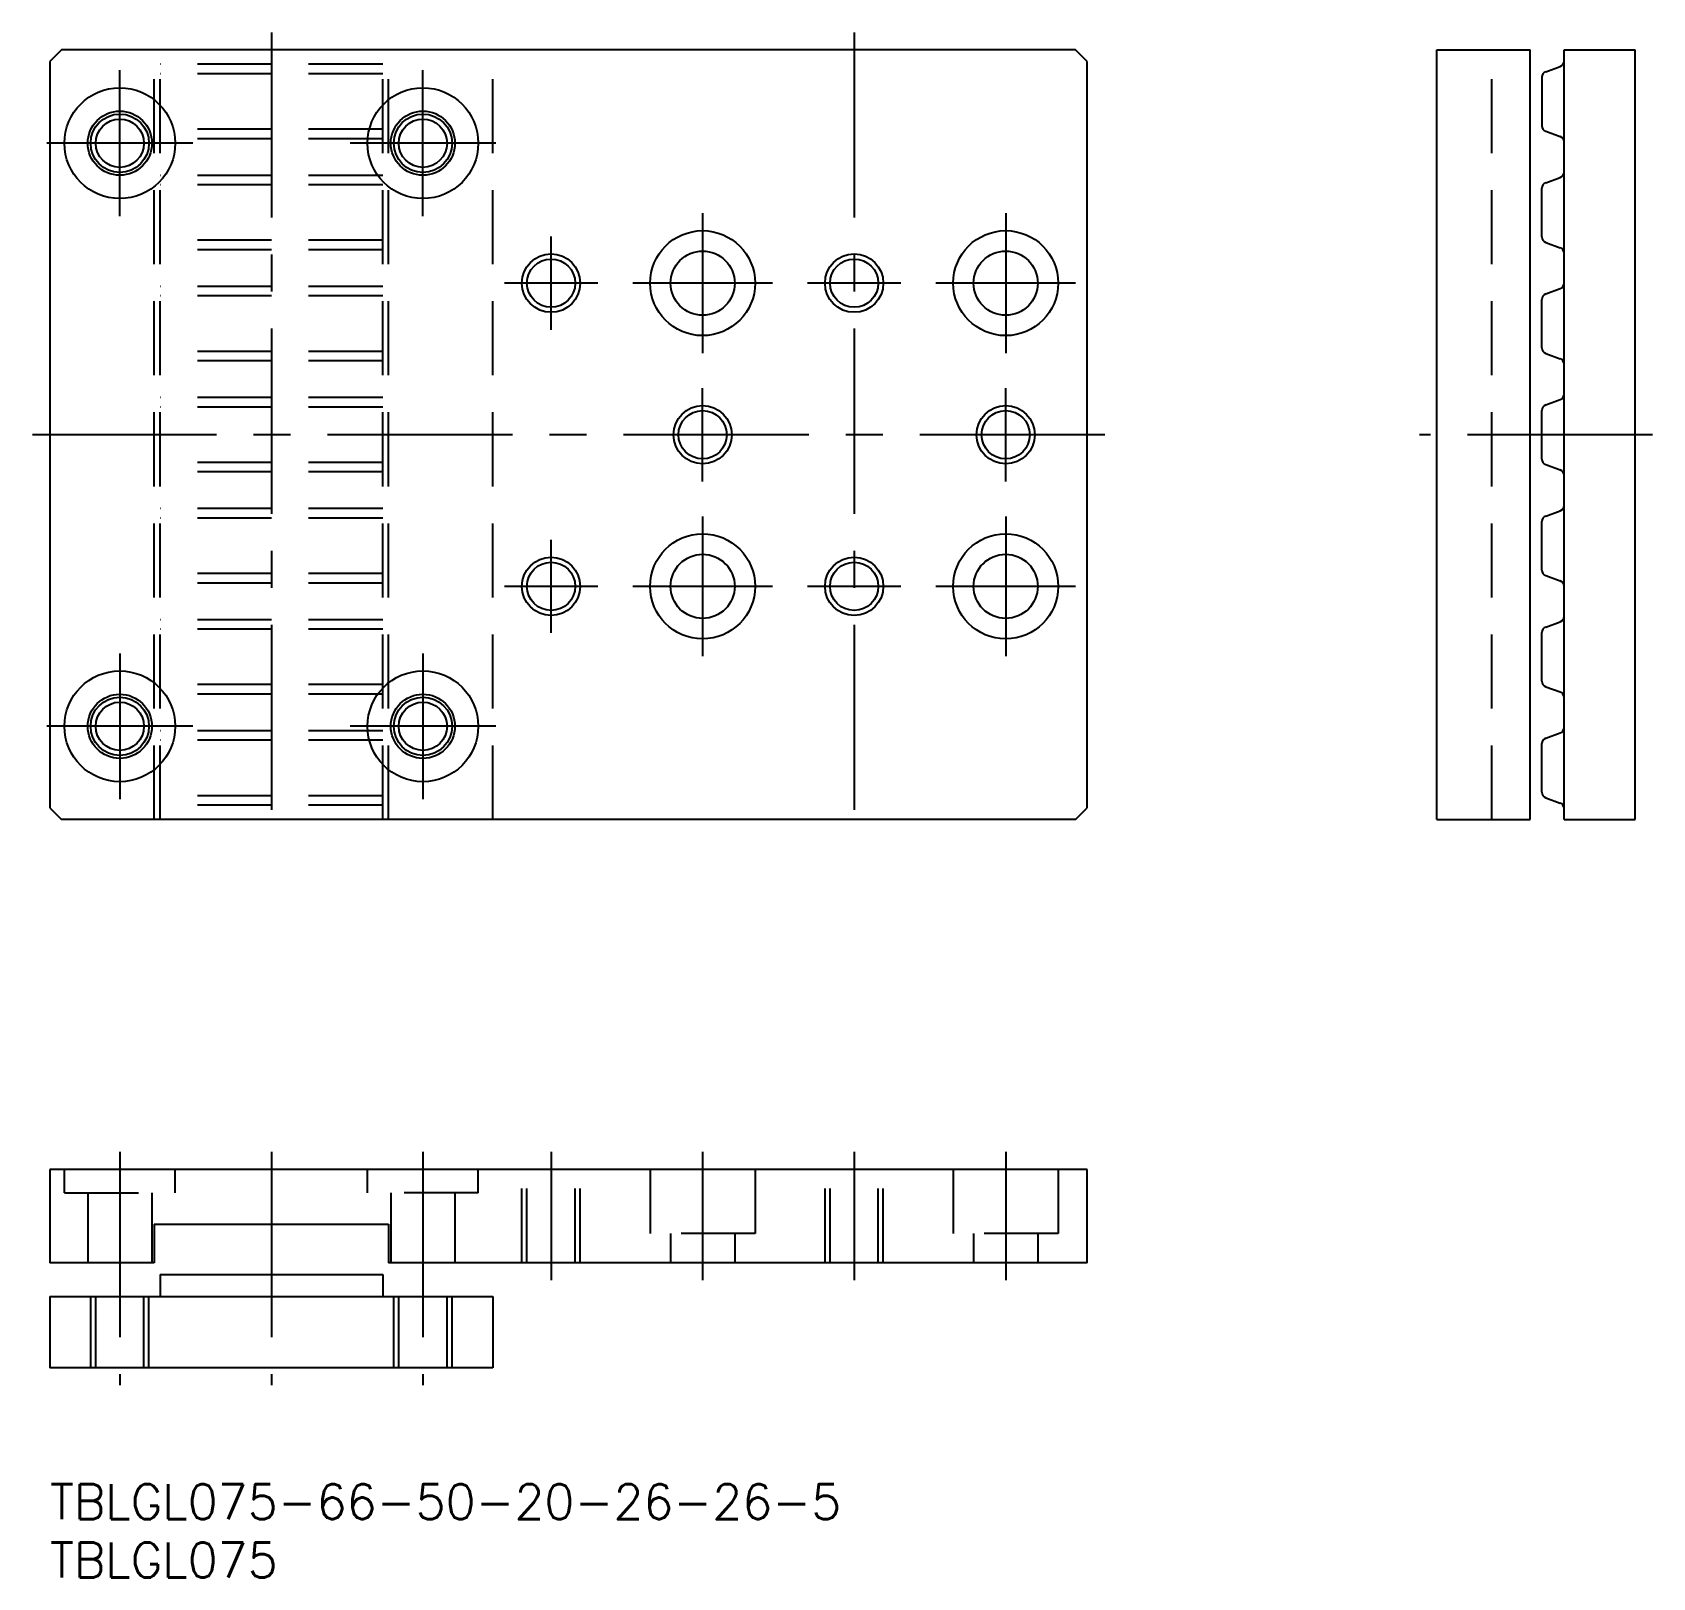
# Model space of a CAD drawing. Extents: x -2 to 138, y -8 to 124.
import ezdxf

# ---------------------------------------------------------------- set-up
doc = ezdxf.new("R2010")
doc.units = 0
doc.header["$LTSCALE"] = 0.5
doc.linetypes.add('CENTER', pattern=[50.8, 31.75, -6.35, 6.35, -6.35])
doc.linetypes.add('DASHED', pattern=[19.05, 12.7, -6.35])
for name, color, linetype in [('MSM_CENTER', 1, 'CENTER'), ('MSM_CONTINUOUS', 7, 'CONTINUOUS'), ('MSM_DASHED', 4, 'DASHED'), ('MSM_NARROW', 5, 'CONTINUOUS'), ('MSM_PART_NUMBER', 7, 'CONTINUOUS')]:
    doc.layers.add(name, color=color, linetype=linetype)
doc.styles.get("Standard").update_dxf_attribs({"font": 'txt.shx', "height": 2, "bigfont": 'bigfont.shx'})

# ---------------------------------------------------------------- blocks, each defined once
blk = doc.blocks.new('*U55')
at = {"layer": 'MSM_PART_NUMBER'}
blk.add_text('TBLGL075-66-50-20-26-26-5', height=3, dxfattribs=at).set_placement((0, -3))
blk = doc.blocks.new('*U56')
at = {"layer": 'MSM_PART_NUMBER'}
blk.add_text('TBLGL075', height=3, dxfattribs=at).set_placement((0, -8))

msp = doc.modelspace()

# ---------------------------------------------------------------- linework, layer by layer
at = {"layer": 'MSM_CENTER'}
for p, q in [((19, 124.5), (19, 55.5)), ((69, 124.5), (69, 55.5)), ((6, 108.75), (6, 121.25)), ((32, 108.75), (32, 121.25)), ((12.25, 115), (-0.25, 115)), ((38.25, 115), (25.75, 115)), ((56, 109), (56, 97)), ((82, 109), (82, 97)), ((43, 99), (43, 107)), ((47, 103), (39, 103)), ((62, 103), (50, 103)), ((73, 103), (65, 103)), ((88, 103), (76, 103)), ((56, 86), (56, 94)), ((82, 86), (82, 94)), ((90.5, 90), (-1.5, 90)), ((137.5, 90), (117.5, 90)), ((56, 83), (56, 71)), ((82, 83), (82, 71)), ((43, 73), (43, 81)), ((47, 77), (39, 77)), ((62, 77), (50, 77)), ((73, 77), (65, 77)), ((88, 77), (76, 77)), ((6, 71.25), (6, 58.75)), ((32, 71.25), (32, 58.75)), ((12.25, 65), (-0.25, 65)), ((38.25, 65), (25.75, 65)), ((6, 28.5), (6, 8.5)), ((19, 28.5), (19, 8.5)), ((32, 28.5), (32, 8.5)), ((43, 28.5), (43, 17.5)), ((56, 28.5), (56, 17.5)), ((69, 28.5), (69, 17.5)), ((82, 28.5), (82, 17.5))]:
    msp.add_line(p, q, dxfattribs=at)
at = {"layer": 'MSM_CONTINUOUS'}
for p, q in [((1, 123), (0, 122)), ((88, 123), (1, 123)), ((89, 122), (88, 123)), ((119, 57), (119, 123)), ((119, 123), (127, 123)), ((127, 57), (127, 123)), ((129.9, 57), (129.9, 123)), ((129.9, 123), (136, 123)), ((136, 57), (136, 123)), ((0, 122), (0, 58)), ((89, 58), (89, 122)), ((128.33, 121.13), (129.57, 121.58)), ((128, 120.66), (128, 116.49)), ((128.33, 116.02), (129.57, 115.57)), ((128.33, 111.61), (129.57, 112.06)), ((128, 106.96), (128, 111.14)), ((128.33, 106.49), (129.57, 106.04)), ((128, 97.44), (128, 101.61)), ((128.33, 102.08), (129.57, 102.53)), ((128.33, 96.97), (129.57, 96.52)), ((128, 87.91), (128, 92.09)), ((128.33, 92.56), (129.57, 93.01)), ((128.33, 87.44), (129.57, 86.99)), ((128.33, 83.03), (129.57, 83.48)), ((128, 78.39), (128, 82.56)), ((128.33, 77.92), (129.57, 77.47)), ((128.33, 73.51), (129.57, 73.96)), ((128, 68.86), (128, 73.04)), ((128.33, 68.39), (129.57, 67.94)), ((128.33, 63.98), (129.57, 64.43)), ((128, 59.34), (128, 63.51)), ((128.33, 58.87), (129.57, 58.42)), ((0, 58), (1, 57)), ((88, 57), (1, 57)), ((88, 57), (89, 58)), ((119, 57), (127, 57)), ((129.9, 57), (136, 57)), ((0, 27), (0, 19)), ((89, 27), (0, 27)), ((89, 19), (89, 27)), ((8.95, 22.3), (29.05, 22.3)), ((8.95, 22.3), (8.95, 19)), ((29.05, 22.3), (29.05, 19)), ((8.95, 19), (0, 19)), ((89, 19), (29.05, 19)), ((9.45, 18), (28.55, 18)), ((9.45, 18), (9.45, 16.1)), ((28.55, 18), (28.55, 16.1)), ((0, 16.1), (38, 16.1)), ((0, 16.1), (0, 10)), ((38, 16.1), (38, 10)), ((38, 10), (0, 10))]:
    msp.add_line(p, q, dxfattribs=at)
for centre, radius in [((6, 115), 4.75), ((32, 115), 4.75), ((6, 115), 2.75), ((6, 115), 2.07), ((32, 115), 2.75), ((32, 115), 2.07), ((56, 103), 4.5), ((82, 103), 4.5), ((56, 103), 2.75), ((82, 103), 2.75), ((43, 103), 2.07), ((69, 103), 2.07), ((56, 90), 2.07), ((82, 90), 2.07), ((56, 77), 4.5), ((82, 77), 4.5), ((56, 77), 2.75), ((82, 77), 2.75), ((43, 77), 2.07), ((69, 77), 2.07), ((6, 65), 4.75), ((32, 65), 4.75), ((6, 65), 2.75), ((6, 65), 2.07), ((32, 65), 2.75), ((32, 65), 2.07)]:
    msp.add_circle(centre, radius, dxfattribs=at)
for centre, start, end in [((128.5, 120.66), 110, 180), ((129.4, 122.05), 290, 0), ((128.5, 116.49), 180, 250), ((129.4, 115.1), 0, 70), ((128.5, 111.14), 110, 180), ((129.4, 112.53), 290, 0), ((128.5, 106.96), 180, 250), ((129.4, 105.57), 0, 70), ((129.4, 103), 290, 0), ((128.5, 101.61), 110, 180), ((128.5, 97.44), 180, 250), ((129.4, 96.05), 0, 70), ((129.4, 93.48), 290, 0), ((128.5, 92.09), 110, 180), ((128.5, 87.91), 180, 250), ((129.4, 86.52), 0, 70), ((129.4, 83.95), 290, 0), ((128.5, 82.56), 110, 180), ((128.5, 78.39), 180, 250), ((129.4, 77), 0, 70), ((129.4, 74.43), 290, 0), ((128.5, 73.04), 110, 180), ((128.5, 68.86), 180, 250), ((129.4, 67.47), 0, 70), ((128.5, 63.51), 110, 180), ((129.4, 64.9), 290, 0), ((128.5, 59.34), 180, 250), ((129.4, 57.95), 0, 70)]:
    msp.add_arc(centre, 0.5, start, end, dxfattribs=at)
at = {"layer": 'MSM_DASHED'}
for p, q in [((8.95, 57), (8.95, 123)), ((9.45, 57), (9.45, 123)), ((28.55, 57), (28.55, 123)), ((29.05, 57), (29.05, 123)), ((38, 57), (38, 123)), ((123.7, 57), (123.7, 123)), ((28.55, 121.77), (9.45, 121.77)), ((28.55, 120.95), (9.45, 120.95)), ((28.55, 116.2), (9.45, 116.2)), ((28.55, 115.38), (9.45, 115.38)), ((28.55, 112.24), (9.45, 112.24)), ((28.55, 111.42), (9.45, 111.42)), ((28.55, 106.68), (9.45, 106.68)), ((28.55, 105.86), (9.45, 105.86)), ((28.55, 102.72), (9.45, 102.72)), ((28.55, 101.9), (9.45, 101.9)), ((28.55, 97.15), (9.45, 97.15)), ((28.55, 96.33), (9.45, 96.33)), ((28.55, 93.19), (9.45, 93.19)), ((28.55, 92.37), (9.45, 92.37)), ((28.55, 87.63), (9.45, 87.63)), ((28.55, 86.81), (9.45, 86.81)), ((28.55, 83.67), (9.45, 83.67)), ((28.55, 82.85), (9.45, 82.85)), ((28.55, 78.1), (9.45, 78.1)), ((28.55, 77.28), (9.45, 77.28)), ((28.55, 74.14), (9.45, 74.14)), ((28.55, 73.32), (9.45, 73.32)), ((28.55, 68.58), (9.45, 68.58)), ((28.55, 67.76), (9.45, 67.76)), ((28.55, 64.62), (9.45, 64.62)), ((28.55, 63.8), (9.45, 63.8)), ((28.55, 59.05), (9.45, 59.05)), ((28.55, 58.23), (9.45, 58.23)), ((1.25, 25), (1.25, 27)), ((10.75, 25), (10.75, 27)), ((27.25, 25), (27.25, 27)), ((36.75, 25), (36.75, 27)), ((40.5, 19), (40.5, 27)), ((40.93, 19), (40.93, 27)), ((45.07, 19), (45.07, 27)), ((45.5, 19), (45.5, 27)), ((51.5, 27), (51.5, 21.5)), ((60.5, 27), (60.5, 21.5)), ((66.5, 19), (66.5, 27)), ((66.93, 19), (66.93, 27)), ((71.07, 19), (71.07, 27)), ((71.5, 19), (71.5, 27)), ((77.5, 27), (77.5, 21.5)), ((86.5, 27), (86.5, 21.5)), ((1.25, 25), (10.75, 25)), ((3.25, 25), (3.25, 19)), ((8.75, 25), (8.75, 19)), ((36.75, 25), (27.25, 25)), ((29.25, 25), (29.25, 19)), ((34.75, 25), (34.75, 19)), ((60.5, 21.5), (51.5, 21.5)), ((53.25, 21.5), (53.25, 19)), ((58.75, 21.5), (58.75, 19)), ((86.5, 21.5), (77.5, 21.5)), ((79.25, 21.5), (79.25, 19)), ((84.75, 21.5), (84.75, 19)), ((3.5, 10), (3.5, 16.1)), ((3.93, 10), (3.93, 16.1)), ((8.07, 10), (8.07, 16.1)), ((8.5, 10), (8.5, 16.1)), ((29.5, 10), (29.5, 16.1)), ((29.93, 10), (29.93, 16.1)), ((34.07, 10), (34.07, 16.1)), ((34.5, 10), (34.5, 16.1))]:
    msp.add_line(p, q, dxfattribs=at)
at = {"layer": 'MSM_NARROW'}
for centre in [(6, 115), (32, 115), (43, 103), (69, 103), (56, 90), (82, 90), (43, 77), (69, 77), (6, 65), (32, 65)]:
    msp.add_circle(centre, 2.5, dxfattribs=at)

# ---------------------------------------------------------------- block references
at = {"layer": 'MSM_CONTINUOUS'}
for name in ['*U55', '*U56']:
    msp.add_blockref(name, (0, 0), dxfattribs=at)

doc.saveas('drawing.dxf')
